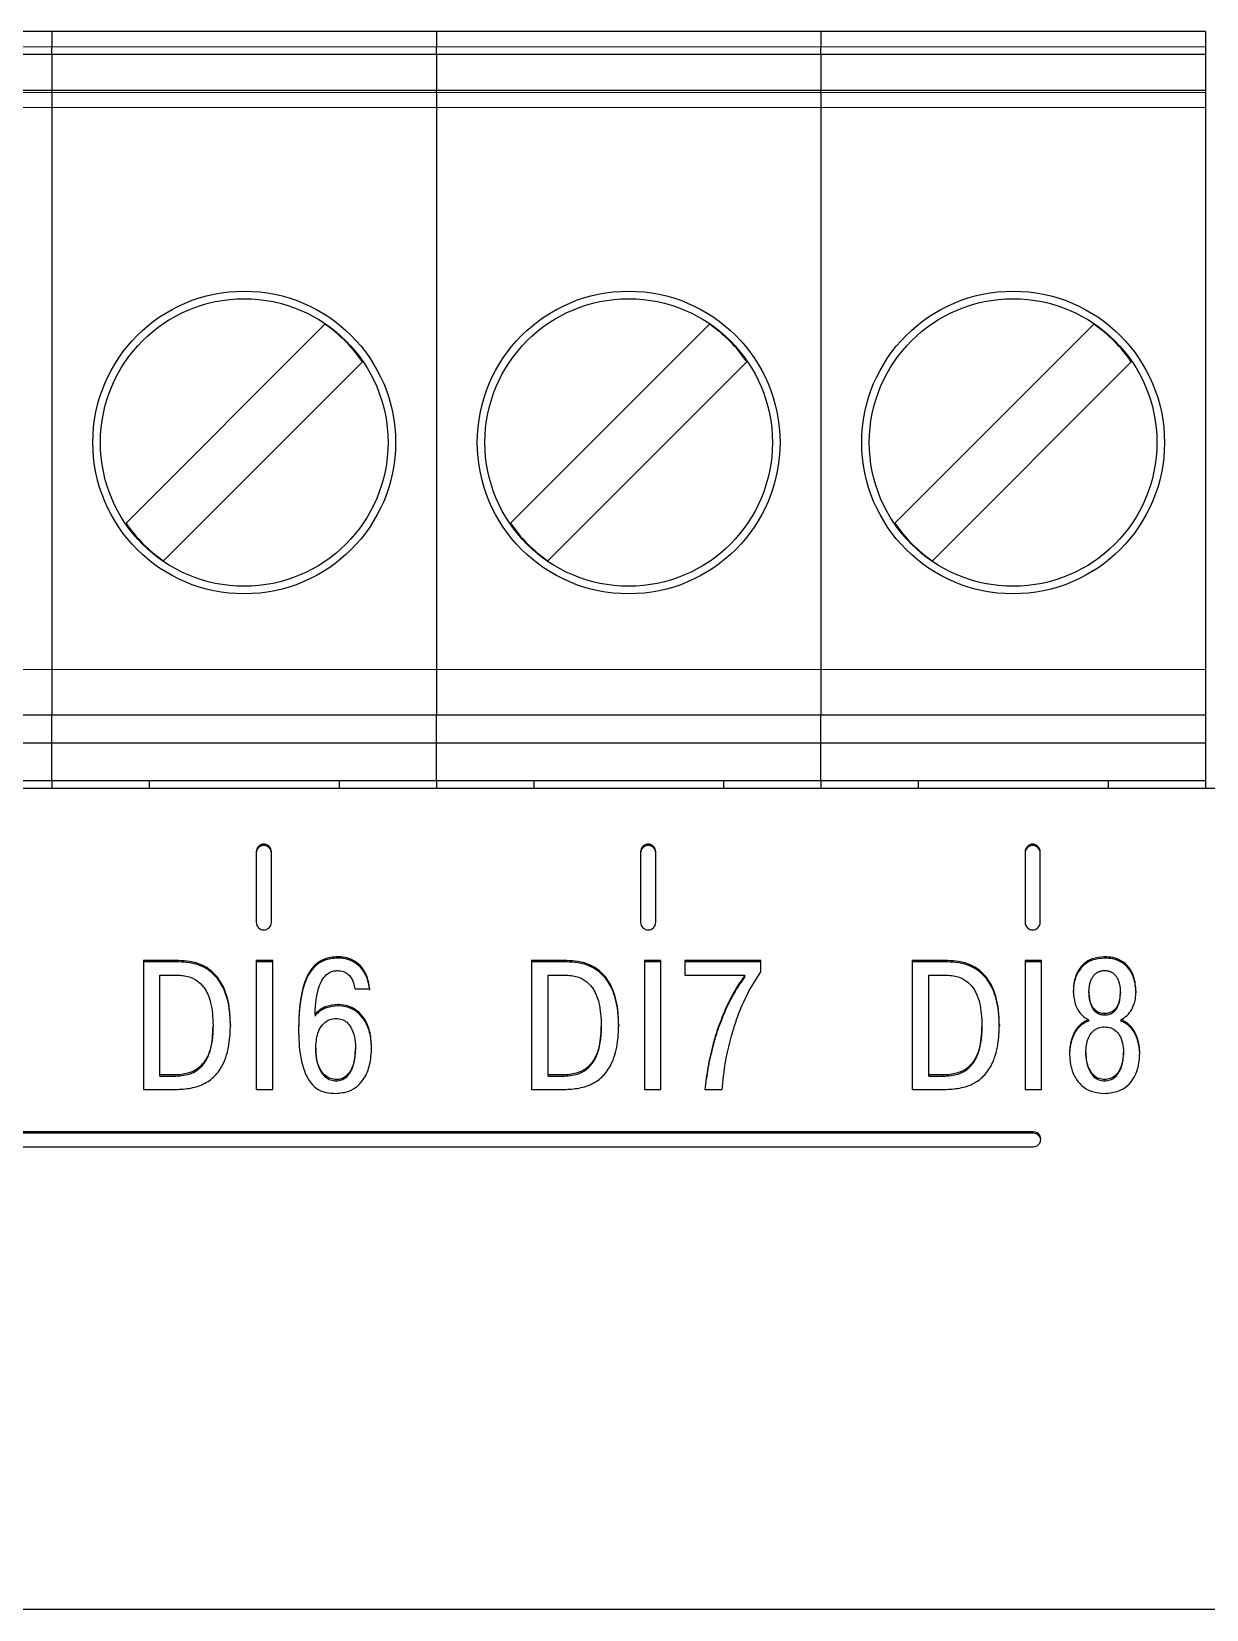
# Model space of a CAD drawing. Header units: millimetres. Extents: x 15 to 1184, y 5 to 836.
# Drawn here: x 608.114 to 611.219, y 668.099 to 672.269 of the extents above; entities that cross this region are included whole.
import ezdxf

# ---------------------------------------------------------------- set-up
doc = ezdxf.new("R2010")
doc.units = ezdxf.units.MM

msp = doc.modelspace()

# ---------------------------------------------------------------- linework, layer by layer
at = {"color": 7, "linetype": 'Continuous', "lineweight": 25}
for p, q in [((608.1685, 672.2687), (607.1525, 672.2687)), ((609.1845, 672.2687), (608.1685, 672.2687)), ((608.1685, 672.2687), (608.1685, 672.2287)), ((610.2005, 672.2687), (609.1845, 672.2687)), ((609.1845, 672.2687), (609.1845, 672.2287)), ((611.2165, 672.2687), (610.2005, 672.2687)), ((610.2005, 672.2687), (610.2005, 672.2287)), ((611.2165, 672.2687), (611.2165, 672.2287)), ((607.1525, 672.2087), (608.1685, 672.2087)), ((608.1685, 672.2087), (608.1685, 672.2287)), ((608.1685, 672.2087), (609.1845, 672.2087)), ((608.1685, 672.2087), (608.1685, 672.1127)), ((609.1845, 672.2087), (609.1845, 672.2287)), ((609.1845, 672.2087), (610.2005, 672.2087)), ((609.1845, 672.2087), (609.1845, 672.1127)), ((610.2005, 672.2087), (610.2005, 672.2287)), ((610.2005, 672.2087), (611.2165, 672.2087)), ((610.2005, 672.2087), (610.2005, 672.1127)), ((611.2165, 672.2287), (611.2165, 672.2087)), ((611.2165, 672.2087), (611.2165, 672.1127)), ((608.1685, 672.1127), (607.1525, 672.1127)), ((609.1845, 672.1127), (608.1685, 672.1127)), ((608.1685, 672.1078), (608.1685, 672.1127)), ((608.1685, 672.1078), (608.1685, 672.0679)), ((610.2005, 672.1127), (609.1845, 672.1127)), ((609.1845, 672.1078), (609.1845, 672.1127)), ((609.1845, 672.1078), (609.1845, 672.0679)), ((611.2165, 672.1127), (610.2005, 672.1127)), ((610.2005, 672.1078), (610.2005, 672.1127)), ((610.2005, 672.1078), (610.2005, 672.0679)), ((611.2165, 672.1127), (611.2165, 672.1078)), ((611.2165, 672.1078), (611.2165, 672.0679)), ((608.1685, 672.0679), (608.1685, 670.5827)), ((609.1845, 672.0679), (609.1845, 670.5827)), ((610.2005, 672.0679), (610.2005, 670.5827)), ((611.2165, 672.0679), (611.2165, 670.5827)), ((608.3641, 670.9693), (608.8899, 671.4951)), ((609.3801, 670.9693), (609.9059, 671.4951)), ((610.3961, 670.9693), (610.9219, 671.4951)), ((608.9889, 671.3961), (608.4631, 670.8703)), ((610.0049, 671.3961), (609.4791, 670.8703)), ((611.0209, 671.3961), (610.4951, 670.8703)), ((608.1685, 670.5827), (608.1685, 670.4627)), ((609.1845, 670.5827), (609.1845, 670.4627)), ((610.2005, 670.5827), (610.2005, 670.4627)), ((611.2165, 670.5827), (611.2165, 670.4627)), ((607.1525, 670.4627), (608.1685, 670.4627)), ((608.1685, 670.4627), (609.1845, 670.4627)), ((608.1685, 670.3887), (608.1685, 670.4627)), ((609.1845, 670.4627), (610.2005, 670.4627)), ((609.1845, 670.3887), (609.1845, 670.4627)), ((610.2005, 670.4627), (611.2165, 670.4627)), ((610.2005, 670.3887), (610.2005, 670.4627)), ((611.2165, 670.4627), (611.2165, 670.3887)), ((607.1525, 670.3887), (608.1685, 670.3887)), ((608.1685, 670.3887), (609.1845, 670.3887)), ((608.1685, 670.2887), (608.1685, 670.3887)), ((609.1845, 670.3887), (610.2005, 670.3887)), ((609.1845, 670.2887), (609.1845, 670.3887)), ((610.2005, 670.3887), (611.2165, 670.3887)), ((610.2005, 670.2887), (610.2005, 670.3887)), ((611.2165, 670.3887), (611.2165, 670.2887)), ((608.1685, 670.2887), (607.9115, 670.2887)), ((608.4255, 670.2887), (608.1685, 670.2887)), ((608.1685, 670.2887), (608.1685, 670.2687)), ((608.9275, 670.2887), (608.4255, 670.2887)), ((608.4255, 670.2887), (608.4255, 670.2687)), ((609.1845, 670.2887), (608.9275, 670.2887)), ((608.9275, 670.2887), (608.9275, 670.2687)), ((609.4415, 670.2887), (609.1845, 670.2887)), ((609.1845, 670.2887), (609.1845, 670.2687)), ((609.9435, 670.2887), (609.4415, 670.2887)), ((609.4415, 670.2887), (609.4415, 670.2687)), ((610.2005, 670.2887), (609.9435, 670.2887)), ((609.9435, 670.2887), (609.9435, 670.2687)), ((610.4575, 670.2887), (610.2005, 670.2887)), ((610.2005, 670.2887), (610.2005, 670.2687)), ((610.9595, 670.2887), (610.4575, 670.2887)), ((610.4575, 670.2887), (610.4575, 670.2687)), ((611.2165, 670.2887), (610.9595, 670.2887)), ((610.9595, 670.2887), (610.9595, 670.2687)), ((611.2165, 670.2887), (611.2165, 670.2687)), ((613.2565, 670.2687), (589.8565, 670.2687)), ((608.7082, 670.1014), (608.7082, 669.9143)), ((608.7482, 669.9143), (608.7482, 670.1014)), ((609.7242, 670.1014), (609.7242, 669.9143)), ((609.7642, 669.9143), (609.7642, 670.1014)), ((610.7402, 670.1014), (610.7402, 669.9143)), ((610.7802, 669.9143), (610.7802, 670.1014)), ((608.4099, 669.8134), (608.4099, 669.4729)), ((608.5033, 669.8134), (608.4099, 669.8134)), ((608.5033, 669.8099), (608.4099, 669.8099)), ((608.7079, 669.8134), (608.7079, 669.4729)), ((608.7518, 669.8134), (608.7079, 669.8134)), ((608.7518, 669.8099), (608.7079, 669.8099)), ((608.7518, 669.4729), (608.7518, 669.8134)), ((609.4359, 669.8134), (609.4359, 669.4729)), ((609.5293, 669.8134), (609.4359, 669.8134)), ((609.5293, 669.8099), (609.4359, 669.8099)), ((609.7339, 669.8134), (609.7339, 669.4729)), ((609.7778, 669.8134), (609.7339, 669.8134)), ((609.7778, 669.8099), (609.7339, 669.8099)), ((609.7778, 669.4729), (609.7778, 669.8134)), ((610.0417, 669.8134), (609.8412, 669.8134)), ((609.8412, 669.8134), (609.8412, 669.775)), ((610.0417, 669.8099), (609.8412, 669.8099)), ((610.0417, 669.7837), (610.0417, 669.8134)), ((610.4419, 669.8134), (610.4419, 669.4729)), ((610.5353, 669.8134), (610.4419, 669.8134)), ((610.5353, 669.8099), (610.4419, 669.8099)), ((610.7399, 669.8134), (610.7399, 669.4729)), ((610.7838, 669.8134), (610.7399, 669.8134)), ((610.7838, 669.8099), (610.7399, 669.8099)), ((610.7838, 669.4729), (610.7838, 669.8134)), ((608.4539, 669.5113), (608.4539, 669.775)), ((608.4539, 669.775), (608.5018, 669.775)), ((609.4799, 669.5113), (609.4799, 669.775)), ((609.4799, 669.775), (609.5278, 669.775)), ((609.8412, 669.775), (609.9997, 669.775)), ((609.9997, 669.7715), (609.9997, 669.775)), ((610.4859, 669.5113), (610.4859, 669.775)), ((610.4859, 669.775), (610.5338, 669.775)), ((608.9688, 669.7385), (609.0088, 669.7385)), ((610.9089, 669.7307), (610.9089, 669.7272)), ((610.9919, 669.7272), (610.9919, 669.7307)), ((608.8636, 669.6704), (608.8636, 669.6669)), ((608.5941, 669.6431), (608.5941, 669.6397)), ((608.6401, 669.6441), (608.6401, 669.6406)), ((609.6201, 669.6431), (609.6201, 669.6397)), ((609.6661, 669.6441), (609.6661, 669.6406)), ((610.6261, 669.6431), (610.6261, 669.6397)), ((610.6721, 669.6441), (610.6721, 669.6406)), ((610.9079, 669.6572), (610.9079, 669.6538)), ((610.9929, 669.6572), (610.9929, 669.6538)), ((608.8655, 669.5819), (608.8655, 669.5784)), ((608.9707, 669.5833), (608.9707, 669.5799)), ((610.9005, 669.5716), (610.9005, 669.5682)), ((611.0003, 669.5682), (611.0003, 669.5716)), ((608.4914, 669.5113), (608.4539, 669.5113)), ((608.4539, 669.5079), (608.4539, 669.5113)), ((608.4539, 669.5079), (608.4914, 669.5079)), ((609.5174, 669.5113), (609.4799, 669.5113)), ((609.4799, 669.5079), (609.4799, 669.5113)), ((609.4799, 669.5079), (609.5174, 669.5079)), ((610.5234, 669.5113), (610.4859, 669.5113)), ((610.4859, 669.5079), (610.4859, 669.5113)), ((610.4859, 669.5079), (610.5234, 669.5079)), ((608.4099, 669.4729), (608.4904, 669.4729)), ((608.7079, 669.4729), (608.7518, 669.4729)), ((609.4359, 669.4729), (609.5164, 669.4729)), ((609.7339, 669.4729), (609.7778, 669.4729)), ((609.8935, 669.4729), (609.9399, 669.4729)), ((610.4419, 669.4729), (610.5224, 669.4729)), ((610.7399, 669.4729), (610.7838, 669.4729)), ((610.7619, 669.3609), (607.7525, 669.3609)), ((610.7619, 669.3574), (607.7525, 669.3574)), ((607.7525, 669.3215), (610.7619, 669.3215)), ((613.2565, 668.0987), (589.8565, 668.0987))]:
    msp.add_line(p, q, dxfattribs=at)
at = {"color": 8, "linetype": 'Continuous', "lineweight": 18}
for p, q in [((607.1525, 672.2287), (608.1685, 672.2287)), ((608.1685, 672.2287), (609.1845, 672.2287)), ((609.1845, 672.2287), (610.2005, 672.2287)), ((610.2005, 672.2287), (611.2165, 672.2287)), ((608.1685, 672.1078), (607.1525, 672.1078)), ((609.1845, 672.1078), (608.1685, 672.1078)), ((610.2005, 672.1078), (609.1845, 672.1078)), ((611.2165, 672.1078), (610.2005, 672.1078)), ((607.1525, 672.0679), (608.1685, 672.0679)), ((608.1685, 672.0679), (609.1845, 672.0679)), ((609.1845, 672.0679), (610.2005, 672.0679)), ((610.2005, 672.0679), (611.2165, 672.0679)), ((608.1685, 670.5827), (607.1525, 670.5827)), ((609.1845, 670.5827), (608.1685, 670.5827)), ((610.2005, 670.5827), (609.1845, 670.5827)), ((611.2165, 670.5827), (610.2005, 670.5827)), ((608.5033, 669.8134), (608.5033, 669.8099)), ((608.9233, 669.8236), (608.9233, 669.8201)), ((609.5293, 669.8134), (609.5293, 669.8099)), ((610.5353, 669.8134), (610.5353, 669.8099)), ((610.9504, 669.8236), (610.9504, 669.8201)), ((608.9243, 669.6971), (608.9243, 669.6937)), ((610.9504, 669.6733), (610.9504, 669.6698)), ((609.9256, 669.6276), (609.9256, 669.6241)), ((608.4914, 669.5113), (608.4914, 669.5079)), ((608.9199, 669.4957), (608.9199, 669.4992)), ((609.5174, 669.5113), (609.5174, 669.5079)), ((610.5234, 669.5113), (610.5234, 669.5079)), ((610.9504, 669.4992), (610.9504, 669.4957)), ((610.7619, 669.3609), (610.7619, 669.3574))]:
    msp.add_line(p, q, dxfattribs=at)
at = {"color": 7, "linetype": 'Continuous', "lineweight": 25}
for centre, radius in [((608.6765, 671.1827), 0.4), ((609.6925, 671.1827), 0.4), ((610.7085, 671.1827), 0.4), ((608.6765, 671.1827), 0.38), ((609.6925, 671.1827), 0.38), ((610.7085, 671.1827), 0.38)]:
    msp.add_circle(centre, radius, dxfattribs=at)
for centre, radius, start, end in [((608.6765, 671.1827), 0.3783, 34.3365, 55.6635), ((609.6925, 671.1827), 0.3783, 34.3365, 55.6635), ((610.7085, 671.1827), 0.3783, 34.3365, 55.6635), ((608.6765, 671.1827), 0.3783, 214.3365, 235.6635), ((609.6925, 671.1827), 0.3783, 214.3365, 235.6635), ((610.7085, 671.1827), 0.3783, 214.3365, 235.6635), ((608.7282, 670.1012), 0.02, 0.7079, 179.2921), ((609.7442, 670.1012), 0.02, 0.7086, 179.2914), ((610.7602, 670.1012), 0.02, 0.7086, 179.2914), ((608.7282, 670.0977), 0.02, 0.7065, 179.2935), ((609.7442, 670.0977), 0.02, 0.7072, 179.2928), ((610.7602, 670.0977), 0.02, 0.7072, 179.2928), ((608.7282, 669.9145), 0.02, 180.7079, 359.2921), ((609.7442, 669.9145), 0.02, 180.7086, 359.2914), ((610.7602, 669.9145), 0.02, 180.7086, 359.2914), ((610.7621, 669.3412), 0.0197, 269.2955, 90.7045), ((610.762, 669.3375), 0.0199, 5.5221, 90.4091)]:
    msp.add_arc(centre, radius, start, end, dxfattribs=at)
for points, knots in [([(608.6401, 669.6441), (608.6396, 669.6573), (608.6386, 669.6912), (608.6271, 669.738), (608.6011, 669.7787), (608.5689, 669.8019), (608.5346, 669.8121), (608.5129, 669.813), (608.5033, 669.8134)], [0, 0, 0, 0, 0.1607006, 0.4152325, 0.5763358, 0.7384665, 0.8846859, 1, 1, 1, 1]), ([(608.6401, 669.6406), (608.6396, 669.6538), (608.6386, 669.6877), (608.6271, 669.7345), (608.6011, 669.7752), (608.5689, 669.7985), (608.5346, 669.8086), (608.5129, 669.8095), (608.5033, 669.8099)], [0, 0, 0, 0, 0.160701, 0.41523, 0.576336, 0.738467, 0.884686, 1, 1, 1, 1]), ([(608.9233, 669.8236), (608.9114, 669.8226), (608.8906, 669.821), (608.8653, 669.805), (608.8443, 669.7792), (608.8228, 669.7228), (608.8212, 669.672), (608.8201, 669.6368)], [0, 0, 0, 0, 0.146497, 0.254646, 0.36232, 0.559353, 1, 1, 1, 1]), ([(608.9233, 669.8201), (608.9114, 669.8192), (608.8906, 669.8175), (608.8653, 669.8015), (608.8443, 669.7757), (608.8228, 669.7194), (608.8212, 669.6685), (608.8201, 669.6333)], [0, 0, 0, 0, 0.146496, 0.254647, 0.362319, 0.559351, 1, 1, 1, 1]), ([(608.8636, 669.6704), (608.8642, 669.6835), (608.8656, 669.7114), (608.8731, 669.7452), (608.8863, 669.7693), (608.8988, 669.7813), (608.9121, 669.7865), (608.9198, 669.7869), (608.9228, 669.7871)], [0, 0, 0, 0, 0.2750971, 0.5850076, 0.71286, 0.8420232, 0.9369924, 1, 1, 1, 1]), ([(608.9228, 669.7871), (608.9284, 669.7866), (608.9391, 669.7857), (608.9521, 669.7773), (608.9622, 669.7642), (608.9671, 669.7508), (608.9684, 669.7412), (608.9688, 669.7385)], [0, 0, 0, 0, 0.220927, 0.428437, 0.603612, 0.888831, 1, 1, 1, 1]), ([(609.0088, 669.7385), (609.0063, 669.7516), (609.0021, 669.7737), (608.9847, 669.8006), (608.963, 669.8164), (608.9413, 669.8229), (608.9282, 669.8234), (608.9233, 669.8236)], [0, 0, 0, 0, 0.300508, 0.503475, 0.70771, 0.890651, 1, 1, 1, 1]), ([(609.0088, 669.735), (609.0063, 669.7481), (609.0021, 669.7702), (608.9847, 669.7971), (608.963, 669.813), (608.9413, 669.8194), (608.9282, 669.8199), (608.9233, 669.8201)], [0, 0, 0, 0, 0.300513, 0.503479, 0.70771, 0.890651, 1, 1, 1, 1]), ([(609.6661, 669.6441), (609.6656, 669.6573), (609.6646, 669.6912), (609.6531, 669.738), (609.6271, 669.7787), (609.5949, 669.8019), (609.5606, 669.8121), (609.5389, 669.813), (609.5293, 669.8134)], [0, 0, 0, 0, 0.1607006, 0.4152325, 0.5763358, 0.7384665, 0.8846859, 1, 1, 1, 1]), ([(609.6661, 669.6406), (609.6656, 669.6538), (609.6646, 669.6877), (609.6531, 669.7345), (609.6271, 669.7752), (609.5949, 669.7985), (609.5606, 669.8086), (609.5389, 669.8095), (609.5293, 669.8099)], [0, 0, 0, 0, 0.160701, 0.41523, 0.576336, 0.738467, 0.884686, 1, 1, 1, 1]), ([(610.6721, 669.6441), (610.6716, 669.6573), (610.6706, 669.6912), (610.6591, 669.738), (610.6331, 669.7787), (610.6009, 669.8019), (610.5666, 669.8121), (610.5449, 669.813), (610.5353, 669.8134)], [0, 0, 0, 0, 0.160701, 0.4152336, 0.5763374, 0.7384686, 0.8846856, 1, 1, 1, 1]), ([(610.6721, 669.6406), (610.6716, 669.6538), (610.6706, 669.6877), (610.6591, 669.7345), (610.6331, 669.7752), (610.6009, 669.7985), (610.5666, 669.8086), (610.5449, 669.8095), (610.5353, 669.8099)], [0, 0, 0, 0, 0.160701, 0.415231, 0.576338, 0.738469, 0.884685, 1, 1, 1, 1]), ([(610.9504, 669.8236), (610.939, 669.8227), (610.9196, 669.8211), (610.8957, 669.8069), (610.8789, 669.7866), (610.869, 669.7606), (610.8679, 669.7412), (610.8674, 669.7322)], [0, 0, 0, 0, 0.240977, 0.410613, 0.580236, 0.802604, 1, 1, 1, 1]), ([(610.9504, 669.8201), (610.939, 669.8192), (610.9196, 669.8176), (610.8957, 669.8034), (610.8789, 669.7831), (610.869, 669.7571), (610.8679, 669.7378), (610.8674, 669.7287)], [0, 0, 0, 0, 0.240976, 0.410612, 0.580237, 0.8026, 1, 1, 1, 1]), ([(610.9089, 669.7307), (610.9089, 669.7323), (610.909, 669.7348), (610.9093, 669.7389), (610.9097, 669.743), (610.9104, 669.747), (610.911, 669.7503), (610.9116, 669.7527), (610.9122, 669.755), (610.9129, 669.7574), (610.9137, 669.7597), (610.9146, 669.762), (610.9156, 669.7643), (610.9167, 669.7665), (610.9179, 669.7687), (610.9192, 669.7708), (610.9206, 669.7728), (610.9222, 669.7747), (610.9238, 669.7766), (610.9262, 669.7789), (610.9289, 669.7809), (610.9317, 669.7826), (610.9339, 669.7838), (610.9362, 669.7847), (610.9386, 669.7855), (610.9417, 669.7863), (610.9457, 669.787), (610.9488, 669.7871), (610.9504, 669.7871)], [0, 0, 0, 0, 0.062957, 0.094424, 0.157373, 0.220325, 0.25179, 0.283259, 0.314731, 0.346192, 0.377668, 0.409141, 0.440611, 0.472082, 0.50355, 0.535026, 0.566512, 0.597982, 0.629467, 0.660949, 0.724051, 0.755539, 0.787024, 0.818514, 0.849998, 0.88148, 0.94036, 1, 1, 1, 1]), ([(611.0334, 669.7322), (611.0323, 669.7455), (611.0306, 669.7679), (611.0157, 669.7961), (610.996, 669.8136), (610.9729, 669.8224), (610.9577, 669.8232), (610.9504, 669.8236)], [0, 0, 0, 0, 0.288864, 0.481271, 0.675023, 0.844193, 1, 1, 1, 1]), ([(611.0334, 669.7287), (611.0323, 669.7421), (611.0306, 669.7644), (611.0157, 669.7926), (610.996, 669.8101), (610.9729, 669.8189), (610.9577, 669.8197), (610.9504, 669.8201)], [0, 0, 0, 0, 0.288868, 0.481275, 0.675022, 0.844193, 1, 1, 1, 1]), ([(610.9504, 669.7871), (610.9521, 669.7871), (610.9554, 669.787), (610.9595, 669.7862), (610.9627, 669.7854), (610.9651, 669.7845), (610.9674, 669.7835), (610.9696, 669.7824), (610.9717, 669.781), (610.9737, 669.7795), (610.9762, 669.7774), (610.9785, 669.7749), (610.9805, 669.7723), (610.9819, 669.7703), (610.9832, 669.7682), (610.9843, 669.766), (610.9854, 669.7638), (610.9864, 669.7615), (610.9872, 669.7592), (610.988, 669.7568), (610.9887, 669.7545), (610.9893, 669.7521), (610.9901, 669.7489), (610.9908, 669.7448), (610.9913, 669.7408), (610.9916, 669.7375), (610.9918, 669.7344), (610.9918, 669.7321), (610.9919, 669.7307)], [0, 0, 0, 0, 0.06302, 0.126076, 0.157554, 0.189042, 0.22053, 0.252009, 0.283502, 0.314992, 0.346475, 0.40955, 0.441029, 0.472506, 0.503981, 0.535458, 0.566933, 0.598404, 0.629875, 0.661341, 0.692814, 0.724276, 0.755742, 0.818699, 0.881653, 0.913119, 0.944583, 1, 1, 1, 1]), ([(608.5018, 669.775), (608.5132, 669.774), (608.5332, 669.7724), (608.5579, 669.7575), (608.577, 669.7347), (608.5919, 669.6957), (608.5933, 669.6631), (608.5941, 669.6431)], [0, 0, 0, 0, 0.185578, 0.322748, 0.459687, 0.670775, 1, 1, 1, 1]), ([(609.5278, 669.775), (609.5392, 669.774), (609.5592, 669.7724), (609.5839, 669.7575), (609.603, 669.7347), (609.6179, 669.6957), (609.6193, 669.6631), (609.6201, 669.6431)], [0, 0, 0, 0, 0.185578, 0.322748, 0.459687, 0.670775, 1, 1, 1, 1]), ([(609.9997, 669.775), (609.9922, 669.7641), (609.9728, 669.736), (609.9476, 669.6867), (609.933, 669.6473), (609.9256, 669.6276)], [0, 0, 0, 0, 0.2391482, 0.6173973, 1, 1, 1, 1]), ([(609.9997, 669.7715), (609.9922, 669.7606), (609.9728, 669.7325), (609.9476, 669.6832), (609.933, 669.6439), (609.9256, 669.6241)], [0, 0, 0, 0, 0.239145, 0.617396, 1, 1, 1, 1]), ([(609.9686, 669.6295), (609.9726, 669.6421), (609.9832, 669.6753), (610.0059, 669.728), (610.0297, 669.765), (610.0417, 669.7837)], [0, 0, 0, 0, 0.230714, 0.612229, 1, 1, 1, 1]), ([(610.5338, 669.775), (610.5452, 669.774), (610.5652, 669.7724), (610.5899, 669.7575), (610.609, 669.7347), (610.6239, 669.6957), (610.6253, 669.6631), (610.6261, 669.6431)], [0, 0, 0, 0, 0.185578, 0.322748, 0.459687, 0.670774, 1, 1, 1, 1]), ([(610.8674, 669.7322), (610.8685, 669.7192), (610.8703, 669.6984), (610.8849, 669.6733), (610.8982, 669.6619), (610.9066, 669.6579), (610.9079, 669.6572)], [0, 0, 0, 0, 0.431123, 0.690833, 0.952239, 1, 1, 1, 1]), ([(610.9504, 669.6733), (610.9459, 669.6737), (610.9372, 669.6745), (610.926, 669.6812), (610.9167, 669.6922), (610.91, 669.709), (610.9093, 669.7229), (610.9089, 669.7307)], [0, 0, 0, 0, 0.165119, 0.327197, 0.474711, 0.702826, 1, 1, 1, 1]), ([(610.9089, 669.7272), (610.9094, 669.7179), (610.9103, 669.7035), (610.9182, 669.6864), (610.9277, 669.6763), (610.9389, 669.6706), (610.9468, 669.6701), (610.9504, 669.6698)], [0, 0, 0, 0, 0.3516031, 0.5426945, 0.7042348, 0.8665133, 1, 1, 1, 1]), ([(610.9919, 669.7307), (610.9913, 669.7214), (610.9905, 669.707), (610.9825, 669.6899), (610.9731, 669.6797), (610.9619, 669.6741), (610.954, 669.6736), (610.9504, 669.6733)], [0, 0, 0, 0, 0.351602, 0.542697, 0.704231, 0.866514, 1, 1, 1, 1]), ([(610.9504, 669.6698), (610.9548, 669.6702), (610.9636, 669.671), (610.9748, 669.6777), (610.984, 669.6887), (610.9908, 669.7055), (610.9915, 669.7194), (610.9919, 669.7272)], [0, 0, 0, 0, 0.165126, 0.327201, 0.474715, 0.702821, 1, 1, 1, 1]), ([(610.9929, 669.6572), (610.9987, 669.6607), (611.0106, 669.6675), (611.0245, 669.6866), (611.0322, 669.7089), (611.033, 669.7253), (611.0334, 669.7322)], [0, 0, 0, 0, 0.223529, 0.449248, 0.771473, 1, 1, 1, 1]), ([(608.9243, 669.6971), (608.9142, 669.6962), (608.8964, 669.6945), (608.8754, 669.6838), (608.867, 669.6743), (608.8636, 669.6704)], [0, 0, 0, 0, 0.442474, 0.772609, 1, 1, 1, 1]), ([(608.9243, 669.6937), (608.9142, 669.6927), (608.8964, 669.691), (608.8754, 669.6803), (608.867, 669.6708), (608.8636, 669.6669)], [0, 0, 0, 0, 0.442475, 0.772616, 1, 1, 1, 1]), ([(608.8655, 669.5819), (608.8663, 669.5953), (608.8675, 669.6154), (608.8792, 669.6399), (608.8931, 669.654), (608.9079, 669.6601), (608.9166, 669.6605), (608.9194, 669.6607)], [0, 0, 0, 0, 0.376929, 0.566355, 0.757592, 0.921718, 1, 1, 1, 1]), ([(608.9194, 669.6607), (608.9246, 669.6602), (608.9348, 669.6593), (608.9487, 669.6507), (608.9608, 669.635), (608.9691, 669.6117), (608.9702, 669.593), (608.9707, 669.5833)], [0, 0, 0, 0, 0.1491, 0.291979, 0.455546, 0.716797, 1, 1, 1, 1]), ([(609.0132, 669.5828), (609.0125, 669.5961), (609.011, 669.6226), (608.9979, 669.6565), (608.9773, 669.681), (608.9535, 669.694), (608.9348, 669.697), (608.9254, 669.6971), (608.9243, 669.6971)], [0, 0, 0, 0, 0.24569, 0.492863, 0.659584, 0.827193, 0.980036, 1, 1, 1, 1]), ([(609.0132, 669.5794), (609.0125, 669.5926), (609.011, 669.6191), (608.9979, 669.653), (608.9773, 669.6775), (608.9535, 669.6906), (608.9348, 669.6936), (608.9254, 669.6936), (608.9243, 669.6937)], [0, 0, 0, 0, 0.2456905, 0.49286, 0.6595819, 0.8271937, 0.9800361, 1, 1, 1, 1]), ([(608.4904, 669.4729), (608.5038, 669.4733), (608.5307, 669.4741), (608.5687, 669.4851), (608.6, 669.5071), (608.6247, 669.543), (608.6382, 669.5903), (608.6395, 669.6267), (608.6401, 669.6441)], [0, 0, 0, 0, 0.152052, 0.305139, 0.443068, 0.580794, 0.798445, 1, 1, 1, 1]), ([(608.5941, 669.6431), (608.5938, 669.63), (608.5929, 669.5995), (608.5825, 669.5602), (608.5603, 669.5317), (608.5342, 669.5162), (608.5099, 669.5117), (608.4948, 669.5114), (608.4914, 669.5113)], [0, 0, 0, 0, 0.207869, 0.482399, 0.62349, 0.765031, 0.94648, 1, 1, 1, 1]), ([(608.4914, 669.5079), (608.505, 669.5087), (608.5277, 669.5102), (608.5562, 669.525), (608.5766, 669.5475), (608.5921, 669.5866), (608.5934, 669.6191), (608.5941, 669.6397)], [0, 0, 0, 0, 0.209785, 0.34962, 0.489779, 0.677129, 1, 1, 1, 1]), ([(608.8201, 669.6368), (608.8203, 669.6237), (608.8211, 669.5842), (608.8282, 669.5328), (608.8494, 669.4915), (608.8697, 669.4728), (608.8931, 669.4635), (608.9099, 669.4629), (608.9189, 669.4626)], [0, 0, 0, 0, 0.174724, 0.526514, 0.677592, 0.780399, 0.883477, 1, 1, 1, 1]), ([(609.5164, 669.4729), (609.5298, 669.4733), (609.5567, 669.4741), (609.5947, 669.4851), (609.626, 669.5071), (609.6507, 669.543), (609.6642, 669.5903), (609.6655, 669.6267), (609.6661, 669.6441)], [0, 0, 0, 0, 0.152052, 0.305139, 0.443068, 0.580794, 0.798445, 1, 1, 1, 1]), ([(609.6201, 669.6431), (609.6198, 669.63), (609.6189, 669.5995), (609.6085, 669.5602), (609.5863, 669.5317), (609.5602, 669.5162), (609.5359, 669.5117), (609.5208, 669.5114), (609.5174, 669.5113)], [0, 0, 0, 0, 0.207869, 0.482399, 0.62349, 0.765031, 0.94648, 1, 1, 1, 1]), ([(609.5174, 669.5079), (609.531, 669.5087), (609.5537, 669.5102), (609.5822, 669.525), (609.6026, 669.5475), (609.6181, 669.5866), (609.6194, 669.6191), (609.6201, 669.6397)], [0, 0, 0, 0, 0.209785, 0.34962, 0.489779, 0.677129, 1, 1, 1, 1]), ([(609.9256, 669.6276), (609.9218, 669.615), (609.9123, 669.5835), (609.9012, 669.5318), (609.8961, 669.4926), (609.8935, 669.4729)], [0, 0, 0, 0, 0.249288, 0.623688, 1, 1, 1, 1]), ([(609.9256, 669.6241), (609.9218, 669.6115), (609.9123, 669.58), (609.9014, 669.5295), (609.8964, 669.4914), (609.894, 669.4729)], [0, 0, 0, 0, 0.254944, 0.63784, 1, 1, 1, 1]), ([(609.9399, 669.4729), (609.941, 669.486), (609.9438, 669.519), (609.9523, 669.5716), (609.9632, 669.6102), (609.9686, 669.6295)], [0, 0, 0, 0, 0.2471298, 0.6221024, 1, 1, 1, 1]), ([(610.5224, 669.4729), (610.5358, 669.4733), (610.5627, 669.4741), (610.6007, 669.4851), (610.632, 669.5071), (610.6567, 669.543), (610.6702, 669.5903), (610.6715, 669.6267), (610.6721, 669.6441)], [0, 0, 0, 0, 0.152052, 0.305139, 0.443068, 0.580794, 0.798445, 1, 1, 1, 1]), ([(610.6261, 669.6431), (610.6258, 669.63), (610.6249, 669.5995), (610.6145, 669.5602), (610.5923, 669.5317), (610.5662, 669.5162), (610.5419, 669.5117), (610.5268, 669.5114), (610.5234, 669.5113)], [0, 0, 0, 0, 0.2078681, 0.4823976, 0.6234878, 0.7650319, 0.94648, 1, 1, 1, 1]), ([(610.5234, 669.5079), (610.537, 669.5087), (610.5597, 669.5102), (610.5882, 669.525), (610.6086, 669.5475), (610.6241, 669.5866), (610.6254, 669.6191), (610.6261, 669.6397)], [0, 0, 0, 0, 0.209785, 0.34962, 0.489779, 0.677129, 1, 1, 1, 1]), ([(610.9079, 669.6572), (610.9063, 669.6567), (610.9032, 669.6555), (610.8987, 669.6533), (610.8944, 669.6508), (610.8903, 669.6479), (610.8865, 669.6448), (610.8829, 669.6413), (610.8801, 669.6383), (610.8775, 669.635), (610.8751, 669.6317), (610.8729, 669.6282), (610.8709, 669.6246), (610.8694, 669.6217), (610.8676, 669.618), (610.8664, 669.6149), (610.8649, 669.6111), (610.8638, 669.608), (610.8626, 669.604), (610.8618, 669.6009), (610.8608, 669.5969), (610.8601, 669.5937), (610.8595, 669.5904), (610.8591, 669.588), (610.8588, 669.5856), (610.8585, 669.5831), (610.8581, 669.5799), (610.8577, 669.5752), (610.8576, 669.5714), (610.8575, 669.5692)], [0, 0, 0, 0, 0.045821, 0.091646, 0.137475, 0.183306, 0.229131, 0.274958, 0.320776, 0.343675, 0.389495, 0.43531, 0.458205, 0.504015, 0.52691, 0.572712, 0.595612, 0.641413, 0.664313, 0.71011, 0.733011, 0.778808, 0.801704, 0.824602, 0.847494, 0.87039, 0.893287, 0.939085, 1, 1, 1, 1]), ([(610.9079, 669.6538), (610.9063, 669.6532), (610.9032, 669.652), (610.8987, 669.6498), (610.8944, 669.6473), (610.8903, 669.6445), (610.8865, 669.6413), (610.8829, 669.6379), (610.8801, 669.6348), (610.8775, 669.6316), (610.8751, 669.6282), (610.8729, 669.6247), (610.8709, 669.6212), (610.8694, 669.6182), (610.8676, 669.6145), (610.8664, 669.6115), (610.8649, 669.6076), (610.8638, 669.6045), (610.8626, 669.6006), (610.8618, 669.5974), (610.8608, 669.5934), (610.8601, 669.5902), (610.8595, 669.587), (610.8591, 669.5845), (610.8588, 669.5821), (610.8585, 669.5797), (610.8581, 669.5764), (610.8577, 669.5718), (610.8576, 669.5679), (610.8575, 669.5658)], [0, 0, 0, 0, 0.045818, 0.091644, 0.137473, 0.183304, 0.229134, 0.274956, 0.320774, 0.343678, 0.389493, 0.435308, 0.458203, 0.504013, 0.526908, 0.572717, 0.595611, 0.641418, 0.664312, 0.710116, 0.733011, 0.778808, 0.801704, 0.824601, 0.8475, 0.870396, 0.893294, 0.939091, 1, 1, 1, 1]), ([(610.9005, 669.5716), (610.9015, 669.5838), (610.903, 669.6014), (610.9142, 669.622), (610.9263, 669.633), (610.9394, 669.6378), (610.9474, 669.6381), (610.9504, 669.6383)], [0, 0, 0, 0, 0.388589, 0.56645, 0.745887, 0.904246, 1, 1, 1, 1]), ([(610.9504, 669.6383), (610.956, 669.6378), (610.967, 669.6368), (610.9806, 669.6282), (610.9915, 669.6145), (610.9988, 669.5952), (610.9998, 669.5796), (611.0003, 669.5716)], [0, 0, 0, 0, 0.17909, 0.348009, 0.494998, 0.741845, 1, 1, 1, 1]), ([(611.0432, 669.5692), (611.0432, 669.5709), (611.0431, 669.5733), (611.0429, 669.5766), (611.0427, 669.5791), (611.0424, 669.5823), (611.042, 669.5856), (611.0415, 669.5888), (611.0411, 669.5913), (611.0405, 669.5945), (611.0398, 669.5977), (611.0388, 669.6017), (611.0379, 669.6049), (611.0367, 669.6088), (611.0356, 669.6119), (611.0341, 669.6157), (611.0328, 669.6187), (611.031, 669.6225), (611.0291, 669.6261), (611.027, 669.6296), (611.0247, 669.6331), (611.0222, 669.6364), (611.0195, 669.6395), (611.0167, 669.6425), (611.0136, 669.6453), (611.0098, 669.6485), (611.0063, 669.6508), (611.0027, 669.6529), (610.9986, 669.6551), (610.9949, 669.6565), (610.9929, 669.6572)], [0, 0, 0, 0, 0.045811, 0.068712, 0.091609, 0.114501, 0.160303, 0.183195, 0.206093, 0.228987, 0.274787, 0.297682, 0.343481, 0.366381, 0.41218, 0.435082, 0.480885, 0.503785, 0.549588, 0.595397, 0.618298, 0.664115, 0.709937, 0.732834, 0.778657, 0.824483, 0.87031, 0.893213, 0.939044, 1, 1, 1, 1]), ([(611.0432, 669.5658), (611.0432, 669.5674), (611.0431, 669.5699), (611.0429, 669.5731), (611.0427, 669.5756), (611.0424, 669.5789), (611.042, 669.5821), (611.0415, 669.5854), (611.0411, 669.5878), (611.0405, 669.591), (611.0398, 669.5942), (611.0388, 669.5982), (611.0379, 669.6014), (611.0367, 669.6053), (611.0356, 669.6084), (611.0341, 669.6122), (611.0328, 669.6153), (611.031, 669.619), (611.0291, 669.6226), (611.027, 669.6262), (611.0247, 669.6296), (611.0222, 669.6329), (611.0195, 669.636), (611.0167, 669.639), (611.0136, 669.6419), (611.0098, 669.645), (611.0063, 669.6473), (611.0027, 669.6494), (610.9986, 669.6516), (610.9949, 669.653), (610.9929, 669.6538)], [0, 0, 0, 0, 0.045811, 0.068706, 0.091602, 0.114501, 0.160297, 0.183196, 0.206094, 0.228988, 0.274788, 0.297683, 0.343483, 0.366383, 0.412182, 0.435078, 0.480887, 0.503781, 0.54959, 0.5954, 0.6183, 0.664117, 0.709935, 0.732831, 0.77866, 0.824486, 0.870313, 0.893213, 0.939044, 1, 1, 1, 1]), ([(608.9199, 669.4992), (608.9148, 669.4997), (608.9046, 669.5006), (608.8903, 669.509), (608.8773, 669.5243), (608.8673, 669.5495), (608.8662, 669.5701), (608.8655, 669.5819)], [0, 0, 0, 0, 0.137201, 0.272001, 0.436443, 0.678458, 1, 1, 1, 1]), ([(608.8655, 669.5784), (608.8663, 669.5651), (608.8675, 669.5443), (608.8784, 669.5194), (608.8905, 669.5054), (608.9047, 669.4971), (608.9148, 669.4962), (608.9199, 669.4957)], [0, 0, 0, 0, 0.363664, 0.567412, 0.729087, 0.862788, 1, 1, 1, 1]), ([(608.9189, 669.4626), (608.9306, 669.4636), (608.9512, 669.4653), (608.9768, 669.4808), (608.9967, 669.5045), (609.0106, 669.5395), (609.0123, 669.5678), (609.0132, 669.5828)], [0, 0, 0, 0, 0.200998, 0.352988, 0.504643, 0.735757, 1, 1, 1, 1]), ([(608.9707, 669.5833), (608.9699, 669.57), (608.9687, 669.549), (608.959, 669.5239), (608.9483, 669.5096), (608.9361, 669.5016), (608.9263, 669.4993), (608.9209, 669.4992), (608.9199, 669.4992)], [0, 0, 0, 0, 0.366312, 0.580755, 0.732021, 0.851626, 0.97148, 1, 1, 1, 1]), ([(608.9199, 669.4957), (608.9246, 669.4961), (608.9338, 669.497), (608.9468, 669.5048), (608.959, 669.5197), (608.9687, 669.5456), (608.97, 669.5672), (608.9707, 669.5799)], [0, 0, 0, 0, 0.127097, 0.251065, 0.402383, 0.65054, 1, 1, 1, 1]), ([(610.8575, 669.5692), (610.8584, 669.5559), (610.8599, 669.5314), (610.8734, 669.4999), (610.8936, 669.4782), (610.9197, 669.4648), (610.9396, 669.4634), (610.9504, 669.4626)], [0, 0, 0, 0, 0.25072, 0.464511, 0.631864, 0.799518, 1, 1, 1, 1]), ([(610.9504, 669.4992), (610.9453, 669.4996), (610.9354, 669.5005), (610.9219, 669.5088), (610.9101, 669.5239), (610.9021, 669.5457), (610.901, 669.563), (610.9005, 669.5716)], [0, 0, 0, 0, 0.151916, 0.298451, 0.467756, 0.732711, 1, 1, 1, 1]), ([(610.9005, 669.5682), (610.9016, 669.5547), (610.9033, 669.5355), (610.9149, 669.5133), (610.9268, 669.5013), (610.9399, 669.4962), (610.9477, 669.4958), (610.9504, 669.4957)], [0, 0, 0, 0, 0.411807, 0.58639, 0.762631, 0.919859, 1, 1, 1, 1]), ([(611.0003, 669.5716), (610.9991, 669.5582), (610.9975, 669.539), (610.9859, 669.5167), (610.9739, 669.5047), (610.9608, 669.4997), (610.953, 669.4993), (610.9504, 669.4992)], [0, 0, 0, 0, 0.411807, 0.58639, 0.762631, 0.919859, 1, 1, 1, 1]), ([(610.9504, 669.4626), (610.9631, 669.4637), (610.9847, 669.4654), (611.0111, 669.4815), (611.03, 669.5044), (611.0414, 669.5349), (611.0426, 669.558), (611.0432, 669.5692)], [0, 0, 0, 0, 0.234374, 0.398779, 0.563086, 0.787488, 1, 1, 1, 1]), ([(610.9504, 669.4957), (610.9554, 669.4962), (610.9653, 669.497), (610.9788, 669.5053), (610.9907, 669.5204), (610.9986, 669.5423), (610.9997, 669.5595), (611.0003, 669.5682)], [0, 0, 0, 0, 0.151915, 0.298452, 0.467757, 0.732713, 1, 1, 1, 1])]:
    msp.add_open_spline(points, degree=3, knots=knots, dxfattribs=at)

doc.saveas('drawing.dxf')
